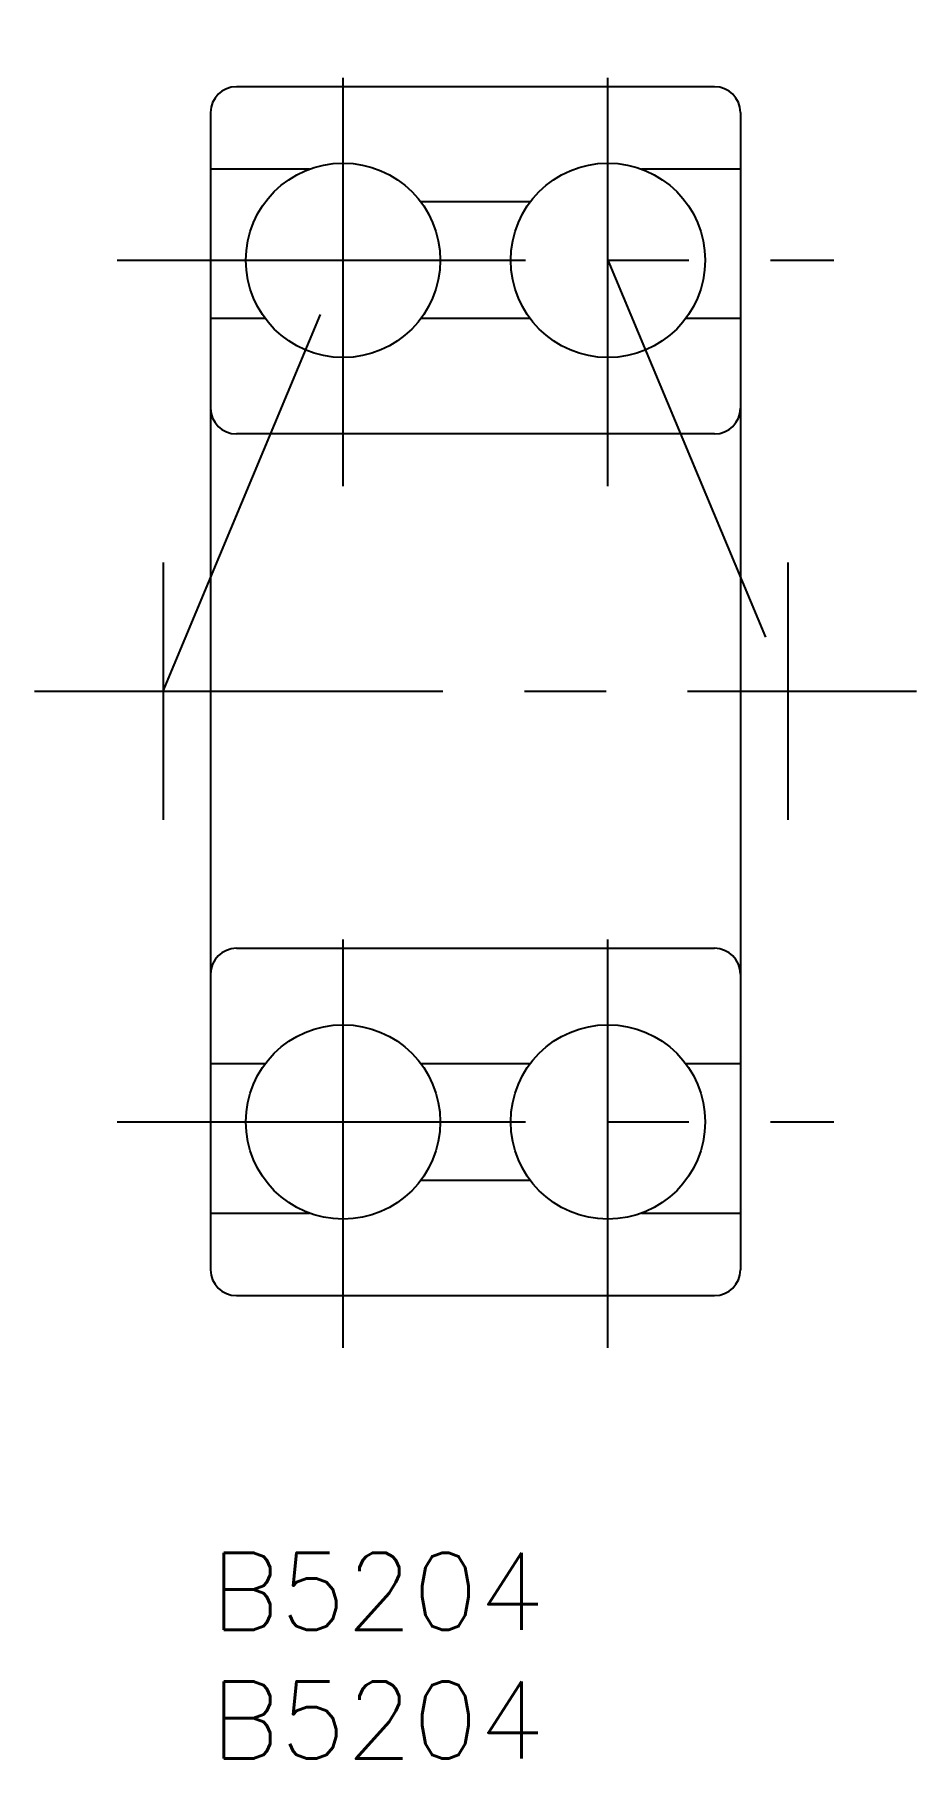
# Model space of a CAD drawing. Extents: x -6.9 to 27.4, y -8 to 59.
import ezdxf

# ---------------------------------------------------------------- set-up
doc = ezdxf.new("R2010")
doc.units = 0
doc.header["$LTSCALE"] = 0.5
doc.linetypes.add('CENTER', pattern=[50.8, 31.75, -6.35, 6.35, -6.35])
for name, color, linetype in [('MSM_CENTER', 1, 'CENTER'), ('MSM_CONTINUOUS', 7, 'CONTINUOUS'), ('MSM_PART_NUMBER', 7, 'CONTINUOUS')]:
    doc.layers.add(name, color=color, linetype=linetype)
doc.styles.get("Standard").update_dxf_attribs({"font": 'txt.shx', "height": 3, "bigfont": 'bigfont.shx'})

msp = doc.modelspace()

# ---------------------------------------------------------------- linework, layer by layer
at = {"layer": 'MSM_CENTER'}
for p, q in [((5.15, 41.47), (5.15, 59.03)), ((15.45, 41.47), (15.45, 59.03)), ((-3.63, 50.25), (24.23, 50.25)), ((-1.85, 33.5), (5.15, 50.25)), ((15.45, 50.25), (22.45, 33.5)), ((-1.85, 38.5), (-1.85, 28.5)), ((22.45, 38.5), (22.45, 28.5)), ((-6.85, 33.5), (27.45, 33.5)), ((5.15, 7.97), (5.15, 25.53)), ((15.45, 7.97), (15.45, 25.53)), ((-3.63, 16.75), (24.23, 16.75))]:
    msp.add_line(p, q, dxfattribs=at)
at = {"layer": 'MSM_CONTINUOUS'}
for p, q in [((19.6, 57), (1, 57)), ((0, 56), (0, 11)), ((20.6, 56), (20.6, 11)), ((3.846, 53.798), (0, 53.798)), ((20.6, 53.798), (16.754, 53.798)), ((12.426, 52.518), (8.174, 52.518)), ((2.126, 47.982), (0, 47.982)), ((12.426, 47.982), (8.174, 47.982)), ((20.6, 47.982), (18.474, 47.982)), ((19.6, 43.5), (1, 43.5)), ((1, 23.5), (19.6, 23.5)), ((0, 19.018), (2.126, 19.018)), ((8.174, 19.018), (12.426, 19.018)), ((18.474, 19.018), (20.6, 19.018)), ((8.174, 14.482), (12.426, 14.482)), ((0, 13.202), (3.846, 13.202)), ((16.754, 13.202), (20.6, 13.202)), ((1, 10), (19.6, 10))]:
    msp.add_line(p, q, dxfattribs=at)
for centre in [(5.15, 50.25), (15.45, 50.25), (5.15, 16.75), (15.45, 16.75)]:
    msp.add_circle(centre, 3.78, dxfattribs=at)
for centre, start, end in [((1, 56), 90, 180), ((19.6, 56), 0, 90), ((1, 44.5), 180, 270), ((19.6, 44.5), 270, 360), ((1, 22.5), 90, 180), ((19.6, 22.5), 0, 90), ((1, 11), 180, 270), ((19.6, 11), 270, 360)]:
    msp.add_arc(centre, 1, start, end, dxfattribs=at)

# ---------------------------------------------------------------- texts
at = {"layer": 'MSM_PART_NUMBER'}
for p in [(0, -3), (0, -8)]:
    msp.add_text('B5204', height=3, dxfattribs=at).set_placement(p)

doc.saveas('drawing.dxf')
